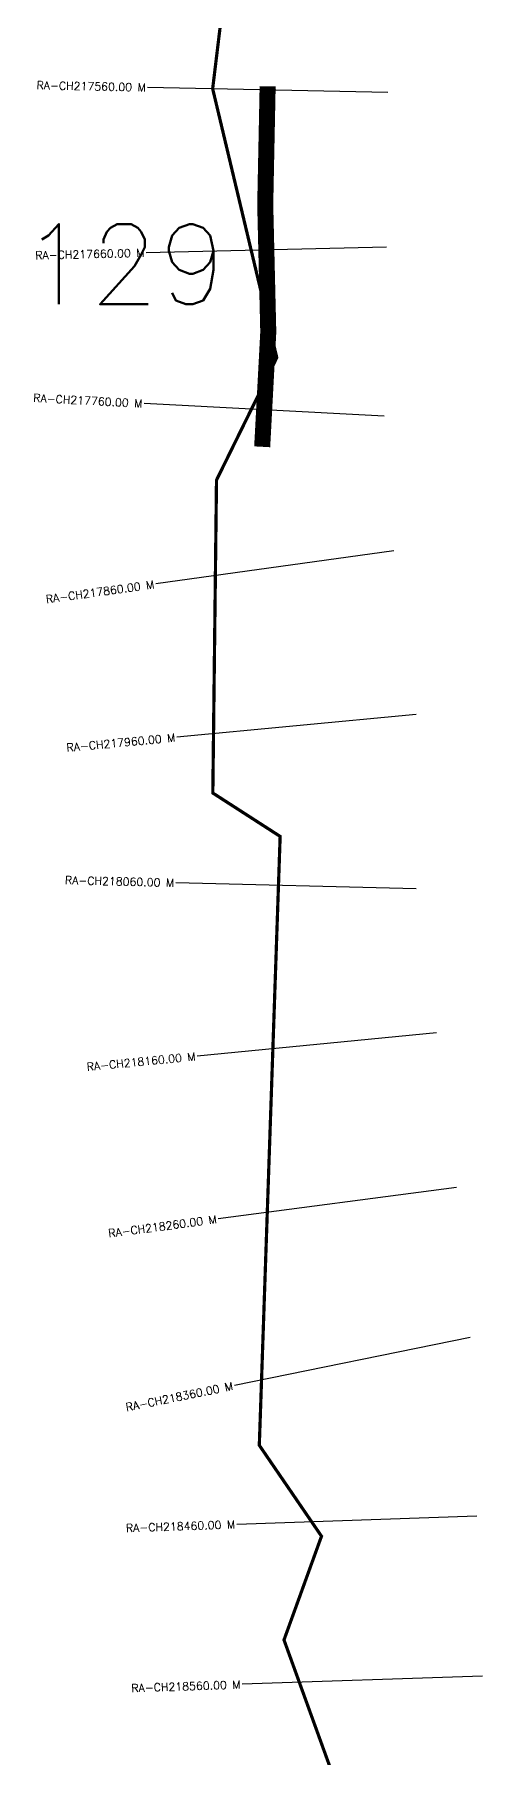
# Model space of a CAD drawing. Header units: metres. Extents: x 273705 to 276486, y 2065543 to 2069583.
# Drawn here: x 274205 to 274485, y 2066620 to 2067697 of the extents above; entities that cross this region are included whole.
import ezdxf
from ezdxf.enums import TextEntityAlignment as Align

# ---------------------------------------------------------------- set-up
doc = ezdxf.new("R2010")
doc.units = ezdxf.units.M
doc.header["$MEASUREMENT"] = 0
for name, color, linetype in [('ARTIFICIALLY PROTECTED', 4, 'Continuous'), ('CS', 134, 'Continuous'), ('CSMark', 6, 'Continuous')]:
    doc.layers.add(name, color=color, linetype=linetype)
doc.styles.get("Standard").update_dxf_attribs({"font": 'simplex.shx'})

msp = doc.modelspace()

# ---------------------------------------------------------------- linework, layer by layer
at = {"color": 6, "const_width": 2, "flags": 128}
msp.add_lwpolyline([(274390.9, 2066610.4), (274360.8, 2066693.7), (274384.2, 2066758.5), (274345.4, 2066815.3), (274358.4, 2067195.7), (274316.4, 2067222.8), (274316.8, 2067256.5), (274318, 2067358.6), (274318.7, 2067418.3), (274356.3, 2067494.8), (274316.3, 2067662.8), (274325.4, 2067738)], dxfattribs=at)
at = {"layer": 'ARTIFICIALLY PROTECTED', "const_width": 10, "flags": 128}
msp.add_lwpolyline([(274350.6, 2067664.3), (274349.1, 2067590.4), (274351, 2067510.8), (274347.2, 2067439.1)], dxfattribs=at)
at = {"layer": 'CS'}
for p, q in [((274425.6, 2067660.5), (274275.6, 2067663.6)), ((274424.7, 2067563.8), (274274.8, 2067560.3)), ((274423.3, 2067458.2), (274273.5, 2067466.1)), ((274429.4, 2067374.1), (274280.8, 2067353.4)), ((274443.3, 2067271.8), (274294, 2067257.6)), ((274443.3, 2067162.9), (274293.3, 2067166.6)), ((274455.9, 2067073), (274306.6, 2067058.4)), ((274468.5, 2066976.4), (274319.8, 2066956.7)), ((274476.9, 2066882.6), (274329.9, 2066852.7)), ((274481.2, 2066771.1), (274331.3, 2066765.9)), ((274484.6, 2066671.1), (274334.7, 2066666))]:
    msp.add_line(p, q, dxfattribs=at)

# ---------------------------------------------------------------- texts
at = {"insert": (274196.8, 2067578.2), "char_height": 50, "attachment_point": 1}
msp.add_mtext_dynamic_manual_height_columns('129', width=84.374, gutter_width=1, heights=[74.2], dxfattribs=at)
at = {"layer": 'CSMark'}
for s, rotation, p in [('RA-CH217560.00 M', 358.7888, (274274.6, 2067663.6)), ('RA-CH217660.00 M', 1.354, (274273.8, 2067560.3)), ('RA-CH217760.00 M', 356.9858, (274272.5, 2067466.1)), ('RA-CH217860.00 M', 7.9364, (274279.8, 2067353.2)), ('RA-CH217960.00 M', 5.414, (274293, 2067257.5)), ('RA-CH218060.00 M', 358.5595, (274292.3, 2067166.7)), ('RA-CH218160.00 M', 5.5695, (274305.6, 2067058.3)), ('RA-CH218260.00 M', 7.5599, (274318.8, 2066956.6)), ('RA-CH218360.00 M', 11.4852, (274328.9, 2066852.5)), ('RA-CH218460.00 M', 1.9764, (274330.3, 2066765.9)), ('RA-CH218560.00 M', 1.9764, (274333.7, 2066665.9))]:
    msp.add_text(s, height=5, rotation=rotation, dxfattribs=at).set_placement(p, align=Align.MIDDLE_RIGHT)

doc.saveas('drawing.dxf')
